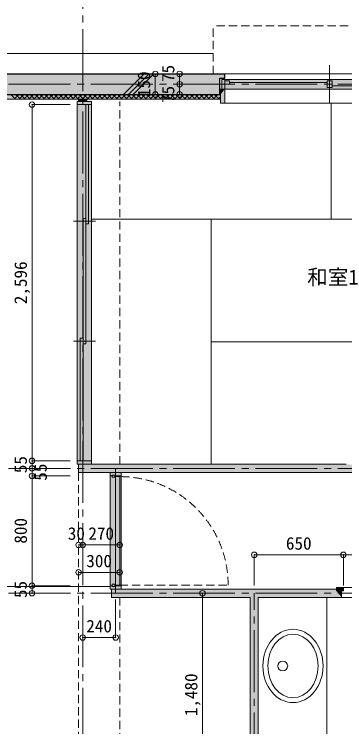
# Model space of a CAD drawing. Units: millimetres at full size, sheet at 1:50. Extents: x -9674 to 9699, y -6794 to 6791.
# Drawn here: x -2886 to -478, y -1095 to 4098 of the extents above; entities that cross this region are included whole.
import ezdxf
from ezdxf.enums import TextEntityAlignment as Align

# ---------------------------------------------------------------- set-up
doc = ezdxf.new("R2010")
doc.units = ezdxf.units.MM
doc.header["$LTSCALE"] = 50
doc.header["$PDMODE"] = 32
doc.header["$PDSIZE"] = 40
doc.linetypes.add('CHAIN2', pattern=[12, 9, -1, 1, -1])
doc.linetypes.add('DASHED1', pattern=[1.8, 1.2, -0.6])
for name, color, linetype, lineweight in [('1-0_芯', 7, 'CHAIN2', 9), ('1-1_躯体', 2, 'Continuous', 25), ('1-2_間仕切', 3, 'Continuous', 18), ('1-3_建具', 3, 'Continuous', 18), ('1-4_仕上げ', 4, 'Continuous', 9), ('1-5_設備', 7, 'Continuous', 9), ('1-6_ﾊﾞﾙｺﾆｰ・階段', 4, 'Continuous', 9), ('1-8_ハッチ', 4, 'Continuous', 9), ('1-A_文字', 7, 'Continuous', 9), ('1-B_寸法', 7, 'Continuous', 9), ('1-C_梁', 7, 'DASHED1', 9)]:
    doc.layers.add(name, color=color, linetype=linetype, lineweight=lineweight)
for name, color, linetype in [('4-0', 1, 'Continuous'), ('4-1', 2, 'Continuous'), ('4-2', 4, 'Continuous'), ('4-F', 4, 'Continuous')]:
    doc.layers.add(name, color=color, linetype=linetype)
doc.styles.add('ＭＳ ゴシック', font='')
doc.styles.get('ＭＳ ゴシック').set_extended_font_data('MS Gothic')

msp = doc.modelspace()

# ---------------------------------------------------------------- linework, layer by layer
at = {"layer": '1-0_芯'}
for p, q in [((-2387.5, 4587.68), (-2387.5, -3842.32)), ((-8327.5, 3587.68), (8282.5, 3587.68)), ((-8327.5, 787.68), (2912.5, 787.68)), ((-2147.5, 787.68), (-2147.5, -122.32)), ((-8327.5, -122.32), (8282.5, -122.32)), ((-1137.5, -3842.32), (-1137.5, -122.32))]:
    msp.add_line(p, q, dxfattribs=at)
at = {"layer": '1-1_躯体'}
for p, q in [((-3618, 3662.68), (-1352.5, 3662.68)), ((-1352.5, 3632.68), (-1352.5, 3662.68)), ((-1387.5, 3632.68), (-1352.5, 3632.68)), ((-1387.5, 3512.68), (-1387.5, 3632.68))]:
    msp.add_line(p, q, dxfattribs=at)
msp.add_lwpolyline([(-3618, 3662.68), (-3618, 3512.68), (-1387.5, 3512.68)], dxfattribs=at)
at = {"layer": '1-2_間仕切'}
for p, q in [((-2417.5, 3477.68), (-2417.5, 3462.68)), ((-2357.5, 3477.68), (-2357.5, 3462.68)), ((-2417.5, 817.68), (-467.5, 817.68)), ((-2417.5, 817.68), (-2417.5, 757.68)), ((-2417.5, 757.68), (332.5, 757.68)), ((-2177.5, -92.32), (-2177.5, -152.32)), ((-537.5, -92.32), (-2177.5, -92.32)), ((-2177.5, -152.32), (-1167.5, -152.32)), ((-1167.5, -2517.32), (-1167.5, -152.32)), ((-1107.5, -1572.32), (-1107.5, -152.32)), ((-1107.5, -152.32), (-500, -152.32)), ((-500, -104.82), (-500, -152.32))]:
    msp.add_line(p, q, dxfattribs=at)
at = {"layer": '1-3_建具', "color": 7, "linetype": 'DASHED1', "lineweight": 9}
for p, q in [((177.5, 4012.68), (-1437.5, 4012.68)), ((-1437.5, 3662.68), (-1437.5, 4012.68)), ((-2117.5, -62.32), (-1327.5, -62.32))]:
    msp.add_line(p, q, dxfattribs=at)
at = {"layer": '1-3_建具', "color": 7, "lineweight": 9}
for p, q in [((-587.5, 3726.16), (-587.5, 3449.21)), ((-1352.5, 3662.68), (177.5, 3662.68)), ((-1372.5, 3622.68), (-1337.5, 3622.68)), ((-1372.5, 3622.68), (-1372.5, 3552.68)), ((-1352.5, 3552.68), (-1352.5, 3622.68)), ((162.5, 3622.68), (-1337.5, 3622.68)), ((-1337.5, 3552.68), (-1372.5, 3552.68)), ((162.5, 3552.68), (-1337.5, 3552.68)), ((-2427.5, 3438.68), (-2427.5, 842.68)), ((-2322.5, 842.68), (-2322.5, 3438.68)), ((-1352.5, 3450.68), (177.5, 3450.68)), ((-2295, 2589.35), (-2455, 2589.35)), ((-2295, 1716.02), (-2455, 1716.02)), ((-2187.5, 732.68), (-2187.5, -67.32)), ((-2107.5, -67.32), (-2107.5, 732.68)), ((-487.5, -79.82), (262.5, -79.82)), ((275, -152.32), (-500, -152.32))]:
    msp.add_line(p, q, dxfattribs=at)
at = {"layer": '1-3_建具'}
for p, q in [((-1317.5, 3611.68), (-1352.5, 3611.68)), ((-1317.5, 3587.68), (-1352.5, 3587.68)), ((-1317.5, 3611.68), (-1317.5, 3587.68)), ((-605, 3599.68), (-1317.5, 3599.68)), ((-605, 3563.68), (-605, 3611.68)), ((-605, 3611.68), (-570, 3611.68)), ((-605, 3587.68), (-570, 3587.68)), ((-1382.5, 3552.68), (-1352.5, 3552.68)), ((-1382.5, 3450.68), (-1382.5, 3552.68)), ((-1352.5, 3450.68), (-1352.5, 3552.68)), ((142.5, 3575.68), (-570, 3575.68)), ((-2322.5, 3462.68), (-2427.5, 3462.68)), ((-2427.5, 3462.68), (-2427.5, 3438.68)), ((-2322.5, 3438.68), (-2427.5, 3438.68)), ((-2365, 2569.35), (-2365, 3438.68)), ((-2345, 3438.68), (-2345, 2569.35)), ((-2322.5, 3462.68), (-2322.5, 3438.68)), ((-1382.5, 3450.68), (-1352.5, 3450.68)), ((-2385, 2609.35), (-2385, 1696.02)), ((-2385, 2609.35), (-2365, 2609.35)), ((-2365, 1696.02), (-2365, 2609.35)), ((-2345, 2569.35), (-2365, 2569.35)), ((-2405, 1736.02), (-2385, 1736.02)), ((-2405, 842.68), (-2405, 1736.02)), ((-2385, 1736.02), (-2385, 842.68)), ((-2385, 1696.02), (-2365, 1696.02)), ((-2427.5, 842.68), (-2427.5, 817.68)), ((-2322.5, 842.68), (-2427.5, 842.68)), ((-2322.5, 842.68), (-2322.5, 817.68)), ((-2322.5, 817.68), (-2427.5, 817.68)), ((-2187.5, 732.68), (-2187.5, 757.68)), ((-2172.5, 732.68), (-2187.5, 732.68)), ((-2172.5, 737.68), (-2172.5, 722.68)), ((-2152.5, 737.68), (-2172.5, 737.68)), ((-2152.5, 737.68), (-2152.5, 722.68)), ((-2152.5, 732.68), (-2107.5, 732.68)), ((-2117.5, 727.68), (-2147.5, 727.68)), ((-2147.5, 727.68), (-2147.5, -62.32)), ((-2117.5, -62.32), (-2117.5, 727.68)), ((-2152.5, 722.68), (-2172.5, 722.68)), ((-2187.5, -92.32), (-2187.5, -67.32)), ((-2172.5, -67.32), (-2187.5, -67.32)), ((-2107.5, -92.32), (-2187.5, -92.32)), ((-2172.5, -57.32), (-2172.5, -72.32)), ((-2152.5, -57.32), (-2172.5, -57.32)), ((-2172.5, -72.32), (-2152.5, -72.32)), ((-2152.5, -72.32), (-2152.5, -57.32)), ((-2152.5, -67.32), (-2107.5, -67.32)), ((-2147.5, -62.32), (-2117.5, -62.32)), ((-2107.5, -92.32), (-2107.5, -67.32)), ((-537.5, -79.82), (-537.5, -104.82)), ((-487.5, -79.82), (-537.5, -79.82)), ((-487.5, -79.82), (-487.5, -104.82)), ((-487.5, -104.82), (-537.5, -104.82))]:
    msp.add_line(p, q, dxfattribs=at)
for points in [[(-605, 3563.68), (-570, 3563.68), (-570, 3611.68)], [(-2107.5, 732.68), (-2107.5, 757.68), (-2187.5, 757.68)]]:
    msp.add_lwpolyline(points, dxfattribs=at)
at = {"layer": '1-3_建具', "color": 7, "linetype": 'DASHED1', "lineweight": 9}
for centre, radius, start, end in [((-2117.5, -62.32), 790, 0, 90), ((57.5, -1567.32), 590, 90, 180)]:
    msp.add_arc(centre, radius, start, end, dxfattribs=at)
at = {"layer": '1-4_仕上げ'}
for p, q in [((-577.5, 2604.35), (-577.5, 3450.68)), ((-2322.5, 2604.35), (1167.5, 2604.35)), ((-1450, 817.68), (-1450, 2604.35)), ((-1450, 1711.02), (295, 1711.02))]:
    msp.add_line(p, q, dxfattribs=at)
at = {"layer": '1-5_設備'}
msp.add_line((-3020.93, -72.32), (-2187.5, -72.32), dxfattribs=at)
msp.add_lwpolyline([(-1107.5, -1152.32), (-607.5, -1152.32), (-607.5, -152.32)], dxfattribs=at)
msp.add_circle((-929.26, -652.32), 36, dxfattribs=at)
for major_axis, ratio in [((0, 267), 0.8202), ((0, 231), 0.7922)]:
    msp.add_ellipse((-854.86, -652.32), major_axis=major_axis, ratio=ratio, dxfattribs=at)
at = {"layer": '1-6_ﾊﾞﾙｺﾆｰ・階段', "color": 7}
msp.add_line((-3649.25, 3812.68), (-1437.5, 3812.68), dxfattribs=at)
at = {"layer": '1-8_ハッチ'}
for p, q in [((-2089.53, 3512.68), (-1939.53, 3662.68)), ((-2054.17, 3512.68), (-1904.17, 3662.68)), ((-2018.81, 3512.68), (-1868.81, 3662.68)), ((-2911.64, 3512.68), (-2876.64, 3477.68)), ((-2886.28, 3477.68), (-2851.28, 3512.68)), ((-2876.29, 3512.68), (-2841.29, 3477.68)), ((-2850.92, 3477.68), (-2815.92, 3512.68)), ((-2840.93, 3512.68), (-2805.93, 3477.68)), ((-2815.57, 3477.68), (-2780.57, 3512.68)), ((-2805.58, 3512.68), (-2770.58, 3477.68)), ((-2780.21, 3477.68), (-2745.21, 3512.68)), ((-2770.22, 3512.68), (-2735.22, 3477.68)), ((-2744.86, 3477.68), (-2709.86, 3512.68)), ((-2734.87, 3512.68), (-2699.87, 3477.68)), ((-2709.5, 3477.68), (-2674.5, 3512.68)), ((-2699.51, 3512.68), (-2664.51, 3477.68)), ((-2674.14, 3477.68), (-2639.14, 3512.68)), ((-2664.16, 3512.68), (-2629.16, 3477.68)), ((-2638.79, 3477.68), (-2603.79, 3512.68)), ((-2628.8, 3512.68), (-2593.8, 3477.68)), ((-2603.43, 3477.68), (-2568.43, 3512.68)), ((-2593.45, 3512.68), (-2558.45, 3477.68)), ((-2568.08, 3477.68), (-2533.08, 3512.68)), ((-2558.09, 3512.68), (-2523.09, 3477.68)), ((-2532.72, 3477.68), (-2497.72, 3512.68)), ((-2522.73, 3512.68), (-2487.73, 3477.68)), ((-2497.37, 3477.68), (-2462.37, 3512.68)), ((-2487.38, 3512.68), (-2452.38, 3477.68)), ((-2462.01, 3477.68), (-2427.01, 3512.68)), ((-2452.02, 3512.68), (-2417.02, 3477.68)), ((-2426.66, 3477.68), (-2391.66, 3512.68)), ((-2416.67, 3512.68), (-2381.67, 3477.68)), ((-2391.3, 3477.68), (-2356.3, 3512.68)), ((-2381.31, 3512.68), (-2346.31, 3477.68)), ((-2355.95, 3477.68), (-2320.95, 3512.68)), ((-2345.96, 3512.68), (-2310.96, 3477.68)), ((-2320.59, 3477.68), (-2285.59, 3512.68)), ((-2310.6, 3512.68), (-2275.6, 3477.68)), ((-2285.24, 3477.68), (-2250.24, 3512.68)), ((-2275.25, 3512.68), (-2240.25, 3477.68)), ((-2249.88, 3477.68), (-2214.88, 3512.68)), ((-2239.89, 3512.68), (-2204.89, 3477.68)), ((-2214.53, 3477.68), (-2179.53, 3512.68)), ((-2204.54, 3512.68), (-2169.54, 3477.68)), ((-2179.17, 3477.68), (-2144.17, 3512.68)), ((-2169.18, 3512.68), (-2134.18, 3477.68)), ((-2143.81, 3477.68), (-2108.81, 3512.68)), ((-2133.83, 3512.68), (-2098.83, 3477.68)), ((-2108.46, 3477.68), (-2073.46, 3512.68)), ((-2098.47, 3512.68), (-2063.47, 3477.68)), ((-2073.1, 3477.68), (-2038.1, 3512.68)), ((-2063.12, 3512.68), (-2028.12, 3477.68)), ((-2037.75, 3477.68), (-2002.75, 3512.68)), ((-2027.76, 3512.68), (-1992.76, 3477.68)), ((-2002.39, 3477.68), (-1967.39, 3512.68)), ((-1992.4, 3512.68), (-1957.4, 3477.68)), ((-1967.04, 3477.68), (-1932.04, 3512.68)), ((-1957.05, 3512.68), (-1922.05, 3477.68)), ((-1931.68, 3477.68), (-1896.68, 3512.68)), ((-1921.69, 3512.68), (-1886.69, 3477.68)), ((-1896.33, 3477.68), (-1861.33, 3512.68)), ((-1886.34, 3512.68), (-1851.34, 3477.68)), ((-1860.97, 3477.68), (-1825.97, 3512.68)), ((-1850.98, 3512.68), (-1815.98, 3477.68)), ((-1825.62, 3477.68), (-1790.62, 3512.68)), ((-1815.63, 3512.68), (-1780.63, 3477.68)), ((-1790.26, 3477.68), (-1755.26, 3512.68)), ((-1780.27, 3512.68), (-1745.27, 3477.68)), ((-1754.91, 3477.68), (-1719.91, 3512.68)), ((-1744.92, 3512.68), (-1709.92, 3477.68)), ((-1719.55, 3477.68), (-1684.55, 3512.68)), ((-1709.56, 3512.68), (-1674.56, 3477.68)), ((-1684.2, 3477.68), (-1649.2, 3512.68)), ((-1674.21, 3512.68), (-1639.21, 3477.68)), ((-1648.84, 3477.68), (-1613.84, 3512.68)), ((-1638.85, 3512.68), (-1603.85, 3477.68)), ((-1613.48, 3477.68), (-1578.48, 3512.68)), ((-1603.5, 3512.68), (-1568.5, 3477.68)), ((-1578.13, 3477.68), (-1543.13, 3512.68)), ((-1568.14, 3512.68), (-1533.14, 3477.68)), ((-1542.77, 3477.68), (-1507.77, 3512.68)), ((-1532.79, 3512.68), (-1497.79, 3477.68)), ((-1507.42, 3477.68), (-1472.42, 3512.68)), ((-1497.43, 3512.68), (-1462.43, 3477.68)), ((-1472.06, 3477.68), (-1437.06, 3512.68)), ((-1462.07, 3512.68), (-1427.07, 3477.68)), ((-1436.71, 3477.68), (-1401.71, 3512.68)), ((-1426.72, 3512.68), (-1391.72, 3477.68)), ((-1401.35, 3477.68), (-1382.5, 3496.54)), ((-1391.36, 3512.68), (-1382.5, 3503.82)), ((-3653, 3477.68), (-1382.5, 3477.68))]:
    msp.add_line(p, q, dxfattribs=at)
at = {"layer": '1-B_寸法'}
for p, q in [((-1858.28, 3662.68), (-1858.28, 3512.68)), ((-1681.76, 3662.68), (-1681.76, 3587.68)), ((-1681.76, 3587.68), (-1681.76, 3512.68)), ((-2756.66, 787.68), (-2756.66, 732.68)), ((-2479.17, 732.68), (-2756.66, 732.68)), ((-2756.66, 732.68), (-2756.66, -67.32)), ((-2417.5, 229.67), (-2387.5, 229.67)), ((-2387.5, 229.67), (-2117.5, 229.67)), ((-487.5, -66.44), (-487.5, 157.68)), ((-487.5, 157.68), (262.5, 157.68)), ((-2417.5, 29.67), (-2117.5, 29.67)), ((-2479.17, -67.32), (-2756.66, -67.32)), ((-2756.66, -67.32), (-2756.66, -122.32)), ((-1514.24, -1602.32), (-1514.24, -122.32))]:
    msp.add_line(p, q, dxfattribs=at)
for points in [[(-2479.17, 3438.68), (-2756.66, 3438.68), (-2756.66, 842.68)], [(-2479.17, 842.68), (-2756.66, 842.68), (-2756.66, 787.68)], [(-1137.5, -66.44), (-1137.5, 157.68), (-487.5, 157.68)], [(-2147.5, -168.19), (-2147.5, -445.21), (-2387.5, -445.21)]]:
    msp.add_lwpolyline(points, dxfattribs=at)
at = {"layer": '1-B_寸法', "color": 3}
for p in [(-1858.28, 3662.68), (-1681.76, 3662.68), (-1681.76, 3587.68), (-1858.28, 3512.68), (-1681.76, 3512.68), (-2756.66, 3438.68), (-2756.66, 842.68), (-2756.66, 787.68), (-2756.66, 732.68), (-2417.5, 229.67), (-2387.5, 229.67), (-2117.5, 229.67), (-1137.5, 157.68), (-487.5, 157.68), (-2417.5, 29.67), (-2117.5, 29.67), (-2756.66, -67.32), (-2756.66, -122.32), (-1514.24, -122.32), (-2387.5, -445.21), (-2147.5, -445.21)]:
    msp.add_point(p, dxfattribs=at)
at = {"layer": '1-C_梁'}
for p, q in [((-2117.5, 817.68), (-2117.5, 3462.68)), ((-2417.5, 757.68), (-2417.5, -2502.32)), ((-2117.5, -152.32), (-2117.5, -2502.32))]:
    msp.add_line(p, q, dxfattribs=at)
at = {"layer": '4-0'}
for points in [[(-3618, 3662.68), (-3618, 3512.68), (-1387.5, 3512.68)], [(-3618, 3662.68), (-1387.5, 3512.68), (-1387.5, 3632.68)], [(-3618, 3662.68), (-1387.5, 3632.68), (-1352.5, 3632.68)], [(-3618, 3662.68), (-1352.5, 3632.68), (-1352.5, 3662.68)]]:
    msp.add_solid(points, dxfattribs=at)
at = {"layer": '4-1'}
msp.add_solid([(-1372.5, 3622.68), (-1372.5, 3552.68), (197.5, 3622.68), (197.5, 3552.68)], dxfattribs=at)
at = {"layer": '4-2'}
for points in [[(-2322.5, 3462.68), (-2427.5, 3462.68), (-2322.5, 817.68), (-2427.5, 817.68)], [(-2417.5, 3462.68), (-2417.5, 3477.68), (-2357.5, 3462.68), (-2357.5, 3477.68)], [(-2417.5, 817.68), (-2417.5, 757.68), (332.5, 757.68)], [(332.5, 757.68), (-467.5, 817.68), (-2417.5, 817.68)], [(-2187.5, -92.32), (-2107.5, -92.32), (-2187.5, 757.68), (-2107.5, 757.68)], [(-537.5, -104.82), (-537.5, -92.32), (-2177.5, -92.32)], [(-537.5, -104.82), (-2177.5, -92.32), (-2177.5, -152.32)], [(-537.5, -79.82), (-537.5, -104.82), (-487.5, -79.82), (-487.5, -104.82)], [(-537.5, -104.82), (-2177.5, -152.32), (-500, -152.32)], [(-1167.5, -2502.32), (-1107.5, -2502.32), (-1167.5, -152.32), (-1107.5, -152.32)], [(-500, -152.32), (-500, -104.82), (-537.5, -104.82)]]:
    msp.add_solid(points, dxfattribs=at)
at = {"layer": '4-F'}
for points in [[(-1382.5, 3450.68), (-1352.5, 3450.68), (-1352.5, 3552.68)], [(-1352.5, 3552.68), (-1382.5, 3552.68), (-1382.43, 3512.07)], [(-1382.43, 3512.07), (-1382.5, 3450.68), (-1352.5, 3552.68)], [(-3653, 3477.68), (-1382.5, 3477.68), (-3618, 3512.68)], [(-1382.5, 3477.68), (-1387.5, 3512.68), (-3618, 3512.68)], [(-1387.5, 3512.68), (-1382.43, 3512.71), (-1382.43, 3512.07)], [(-1382.43, 3512.07), (-1387.5, 3512.68), (-1382.5, 3477.68)], [(-1382.43, 3512.07), (-1382.5, 3477.68), (-1382.5, 3450.68)]]:
    msp.add_solid(points, dxfattribs=at)

# ---------------------------------------------------------------- texts
at = {"layer": '1-A_文字', "style": 'ＭＳ ゴシック'}
msp.add_text('和室1', height=110, dxfattribs=at).set_placement((-751.04, 2094.25), align=Align.BOTTOM_LEFT)
at = {"layer": '1-B_寸法', "style": 'ＭＳ ゴシック'}
for s, p in [('75', (-1691.76, 3603.82)), ('150', (-1868.28, 3493.93)), ('75', (-1691.76, 3450.66)), ('2,596', (-2766.66, 1984.43)), ('55', (-2766.66, 752.68)), ('55', (-2621.66, 697.68)), ('800', (-2766.66, 238.93)), ('55', (-2766.66, -157.32)), ('1,480', (-1524.24, -1018.57))]:
    msp.add_text(s, height=91.64, rotation=90, dxfattribs=at).set_placement(p, align=Align.BOTTOM_LEFT)
for s, p in [('30', (-2496.26, 239.67)), ('270', (-2346.25, 239.67)), ('650', (-906.25, 167.68)), ('300', (-2361.25, 39.67)), ('240', (-2361.25, -435.21))]:
    msp.add_text(s, height=91.64, dxfattribs=at).set_placement(p, align=Align.BOTTOM_LEFT)

doc.saveas('drawing.dxf')
